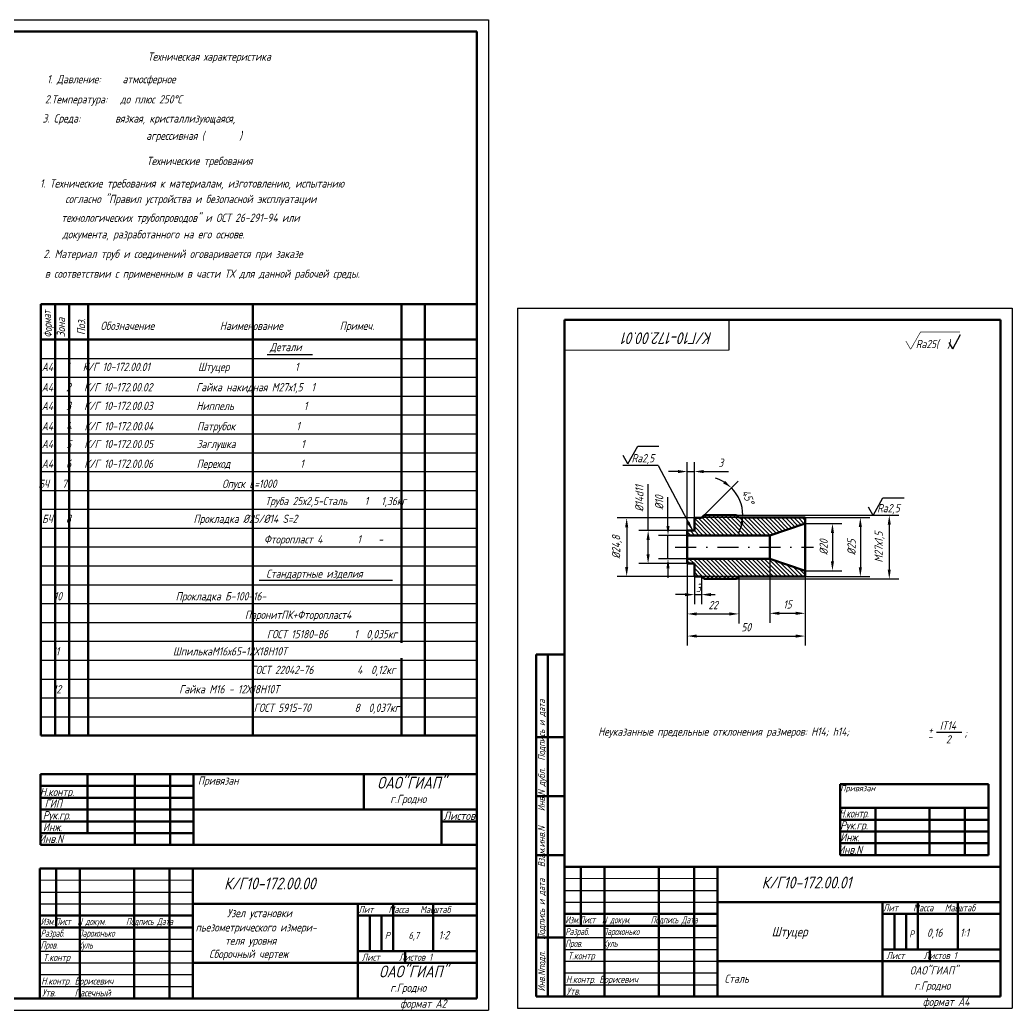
# Model space of a CAD drawing. Header units: inches. Extents: x 5611 to 9158, y -1675 to 1870.
# Drawn here: x 6006.2 to 6427.4, y 1394.2 to 1814.2 of the extents above; entities that cross this region are included whole.
import ezdxf
from ezdxf.enums import TextEntityAlignment as Align

# ---------------------------------------------------------------- set-up
doc = ezdxf.new("R2010")
doc.units = ezdxf.units.IN
doc.header["$LTSCALE"] = 0.7
doc.header["$MEASUREMENT"] = 0
doc.linetypes.add('DASHDOT', pattern=[25.4, 12.7, -6.35, 0, -6.35])
doc.styles.get("Standard").update_dxf_attribs({"font": 'romand.shx', "width": 0.8, "oblique": 15, "height": 3.5})
doc.dimstyles.get("Standard").update_dxf_attribs({"dimtxt": 3.5, "dimasz": 4, "dimexe": 4, "dimexo": 0, "dimgap": 2, "dimtad": 1, "dimdec": 0, "dimdsep": 46, "dimtxsty": 'Standard', "dimcen": 0.09, "dimadec": 0, "dimazin": 0, "dimtfac": 1, "dimtdec": 0, "dimtmove": 0, "dimatfit": 3, "dimfxl": 0, "dimtolj": 1, "dimtzin": 0, "dimlwd": 25, "dimlwe": 25, "dimarcsym": 0})

# ---------------------------------------------------------------- blocks, each defined once
blk = doc.blocks.new('*D428')
at = {"color": 0, "lineweight": 25}
for p, q in [((6289.52, 1583.57), (6289.52, 1548.85)), ((6339.52, 1578.07), (6339.52, 1548.85)), ((6293.52, 1552.85), (6335.52, 1552.85))]:
    blk.add_line(p, q, dxfattribs=at)
for points in [[(6293.52, 1553.52), (6293.52, 1552.18), (6289.52, 1552.85)], [(6335.52, 1553.52), (6335.52, 1552.18), (6339.52, 1552.85)]]:
    blk.add_solid(points, dxfattribs=at)
at = {"layer": 'DEFPOINTS', "color": 0, "lineweight": 25}
for p in [(6289.52, 1583.57), (6339.52, 1578.07), (6339.52, 1552.85)]:
    blk.add_point(p, dxfattribs=at)
at = {"color": 0, "lineweight": 25, "insert": (6314.52, 1556.6), "char_height": 3.5, "attachment_point": 5}
blk.add_mtext('\\A1;50', dxfattribs=at)
blk = doc.blocks.new('*D465')
at = {"color": 0, "lineweight": 25}
for p, q in [((6292.52, 1602.97), (6259.79, 1602.97)), ((6263.79, 1598.97), (6263.79, 1582.17)), ((6292.52, 1578.17), (6259.79, 1578.17))]:
    blk.add_line(p, q, dxfattribs=at)
for points in [[(6263.12, 1598.97), (6264.46, 1598.97), (6263.79, 1602.97)], [(6263.12, 1582.17), (6264.46, 1582.17), (6263.79, 1578.17)]]:
    blk.add_solid(points, dxfattribs=at)
at = {"layer": 'DEFPOINTS', "color": 0, "lineweight": 25}
for p in [(6292.52, 1602.97), (6263.79, 1578.17), (6292.52, 1578.17)]:
    blk.add_point(p, dxfattribs=at)
at = {"color": 0, "lineweight": 25, "insert": (6259.71, 1590.57), "char_height": 3.5, "attachment_point": 5, "rotation": 90}
blk.add_mtext('\\A1;%%C24,8', dxfattribs=at)
blk = doc.blocks.new('*D466')
at = {"color": 0, "lineweight": 25}
for p, q in [((6310.41, 1604.07), (6379.24, 1604.07)), ((6375.24, 1600.07), (6375.24, 1581.07)), ((6310.43, 1577.07), (6379.24, 1577.07))]:
    blk.add_line(p, q, dxfattribs=at)
for points in [[(6374.57, 1600.07), (6375.9, 1600.07), (6375.24, 1604.07)], [(6374.57, 1581.07), (6375.9, 1581.07), (6375.24, 1577.07)]]:
    blk.add_solid(points, dxfattribs=at)
at = {"layer": 'DEFPOINTS', "color": 0, "lineweight": 25}
for p in [(6310.41, 1604.07), (6310.43, 1577.07), (6375.24, 1577.07)]:
    blk.add_point(p, dxfattribs=at)
at = {"color": 0, "lineweight": 25, "insert": (6371.15, 1590.57), "char_height": 3.5, "attachment_point": 5, "rotation": 90}
blk.add_mtext('\\A1;М27х1,5', dxfattribs=at)
blk = doc.blocks.new('*D429')
at = {"color": 0, "lineweight": 25}
for p, q in [((6289.52, 1597.57), (6289.52, 1626.62)), ((6292.52, 1602.97), (6292.52, 1626.62)), ((6285.52, 1622.62), (6281.52, 1622.62)), ((6289.52, 1622.62), (6292.52, 1622.62)), ((6296.52, 1622.62), (6307.01, 1622.62))]:
    blk.add_line(p, q, dxfattribs=at)
for points in [[(6285.52, 1623.29), (6285.52, 1621.95), (6289.52, 1622.62)], [(6296.52, 1623.29), (6296.52, 1621.95), (6292.52, 1622.62)]]:
    blk.add_solid(points, dxfattribs=at)
at = {"layer": 'DEFPOINTS', "color": 0, "lineweight": 25}
for p in [(6292.52, 1622.62), (6292.52, 1602.97), (6289.52, 1597.57)]:
    blk.add_point(p, dxfattribs=at)
at = {"color": 0, "lineweight": 25, "insert": (6303.76, 1626.37), "char_height": 3.5, "attachment_point": 5}
blk.add_mtext('\\A1;3', dxfattribs=at)
blk = doc.blocks.new('*D467')
at = {"color": 0, "lineweight": 25}
for p, q in [((6296.61, 1604.07), (6311.06, 1618.58)), ((6310.41, 1604.07), (6317.09, 1604.07))]:
    blk.add_line(p, q, dxfattribs=at)
for start, end in [(59.0596, 73.0047), (0, 45.1145), (332.1098, 346.0549)]:
    blk.add_arc((6296.61, 1604.07), 16.48, start, end, dxfattribs=at)
for points in [[(6305.49, 1618.73), (6304.67, 1617.68), (6308.24, 1615.75)], [(6311.94, 1600.18), (6313.26, 1600.02), (6313.09, 1604.07)]]:
    blk.add_solid(points, dxfattribs=at)
at = {"layer": 'DEFPOINTS', "color": 0, "lineweight": 25}
for p in [(6312.52, 1608.35), (6295.52, 1602.97), (6296.61, 1604.07), (6296.61, 1604.07), (6310.41, 1604.07)]:
    blk.add_point(p, dxfattribs=at)
at = {"color": 0, "lineweight": 25, "insert": (6315.29, 1611.83), "char_height": 3.5, "attachment_point": 5, "rotation": 292.5573}
blk.add_mtext('\\A1;45°', dxfattribs=at)
blk = doc.blocks.new('*D458')
at = {"color": 0, "lineweight": 25}
for p, q in [((6289.52, 1583.57), (6289.52, 1558.24)), ((6311.42, 1578.07), (6311.42, 1558.24)), ((6293.52, 1562.24), (6307.42, 1562.24))]:
    blk.add_line(p, q, dxfattribs=at)
for points in [[(6293.52, 1562.9), (6293.52, 1561.57), (6289.52, 1562.24)], [(6307.42, 1562.9), (6307.42, 1561.57), (6311.42, 1562.24)]]:
    blk.add_solid(points, dxfattribs=at)
at = {"layer": 'DEFPOINTS', "color": 0, "lineweight": 25}
for p in [(6289.52, 1583.57), (6311.42, 1578.07), (6311.42, 1562.24)]:
    blk.add_point(p, dxfattribs=at)
at = {"color": 0, "lineweight": 25, "insert": (6300.47, 1565.99), "char_height": 3.5, "attachment_point": 5}
blk.add_mtext('\\A1;22', dxfattribs=at)
blk = doc.blocks.new('*D425')
at = {"color": 0, "lineweight": 25}
for p, q in [((6339.53, 1600.57), (6355.13, 1600.57)), ((6351.13, 1596.57), (6351.13, 1584.57)), ((6339.53, 1580.57), (6355.13, 1580.57))]:
    blk.add_line(p, q, dxfattribs=at)
for points in [[(6350.46, 1596.57), (6351.79, 1596.57), (6351.13, 1600.57)], [(6350.46, 1584.57), (6351.79, 1584.57), (6351.13, 1580.57)]]:
    blk.add_solid(points, dxfattribs=at)
at = {"layer": 'DEFPOINTS', "color": 0, "lineweight": 25}
for p in [(6339.53, 1600.57), (6339.53, 1580.57), (6351.13, 1580.57)]:
    blk.add_point(p, dxfattribs=at)
at = {"color": 0, "lineweight": 25, "insert": (6347.38, 1590.57), "char_height": 3.5, "attachment_point": 5, "rotation": 90}
blk.add_mtext('\\A1;%%C20', dxfattribs=at)
blk = doc.blocks.new('*D459')
at = {"color": 0, "lineweight": 25}
for p, q in [((6324.52, 1585.57), (6324.52, 1558.5)), ((6339.52, 1578.07), (6339.52, 1558.5)), ((6328.52, 1562.5), (6335.52, 1562.5))]:
    blk.add_line(p, q, dxfattribs=at)
for points in [[(6328.52, 1563.17), (6328.52, 1561.84), (6324.52, 1562.5)], [(6335.52, 1563.17), (6335.52, 1561.84), (6339.52, 1562.5)]]:
    blk.add_solid(points, dxfattribs=at)
at = {"layer": 'DEFPOINTS', "color": 0, "lineweight": 25}
for p in [(6324.52, 1585.57), (6339.52, 1578.07), (6339.52, 1562.5)]:
    blk.add_point(p, dxfattribs=at)
at = {"color": 0, "lineweight": 25, "insert": (6332.02, 1566.25), "char_height": 3.5, "attachment_point": 5}
blk.add_mtext('\\A1;15', dxfattribs=at)

msp = doc.modelspace()

# ---------------------------------------------------------------- hatches: boundary and pattern name
at = {"linetype": 'Continuous', "lineweight": 25}
h = msp.add_hatch(dxfattribs=at)
h.set_pattern_fill('ANSI31', color=0, scale=10, angle=90, style=0)
h.set_pattern_definition([(135, (6698.1028, -103.7833), (-0.8838835, -0.8838835), [])])
h.paths.add_polyline_path([(6295.52, 1578.17), (6296.61, 1577.07), (6310.43, 1577.07), (6311.37, 1578.02, -0.200891), (6311.73, 1578.17)])
h.paths.add_polyline_path([(6296.61, 1604.07), (6295.52, 1602.97), (6311.72, 1602.97, -0.19841), (6311.37, 1603.12), (6310.41, 1604.07)])

# ---------------------------------------------------------------- linework, layer by layer
at = {"lineweight": 25}
for p, q in [((5611.18, 1814.2), (6205.18, 1814.2)), ((6015.18, 1693.63), (6200.18, 1693.63)), ((6111.26, 1672.25), (6130.47, 1672.25)), ((6015.18, 1670.63), (6200.18, 1670.63)), ((6015.18, 1662.63), (6200.18, 1662.63)), ((6015.18, 1654.63), (6200.18, 1654.63)), ((6015.18, 1646.63), (6200.18, 1646.63)), ((6015.18, 1638.63), (6200.18, 1638.63)), ((6015.18, 1630.63), (6200.18, 1630.63)), ((6015.18, 1622.63), (6200.18, 1622.63)), ((6272.9, 1597.57), (6272.9, 1617.28)), ((6015.18, 1614.63), (6200.18, 1614.63)), ((6281.33, 1599.57), (6281.33, 1611.72)), ((6015.18, 1606.63), (6200.18, 1606.63)), ((6311.42, 1603.07), (6295.62, 1603.07)), ((6339.52, 1603.07), (6366.96, 1603.07)), ((6015.18, 1598.63), (6200.18, 1598.63)), ((6289.52, 1597.57), (6268.9, 1597.57)), ((6362.96, 1599.07), (6362.96, 1582.07)), ((6272.9, 1587.57), (6272.9, 1593.57)), ((6289.52, 1595.57), (6277.33, 1595.57)), ((6281.33, 1585.57), (6281.33, 1595.57)), ((6015.18, 1590.63), (6105.18, 1590.63)), ((6105.18, 1590.63), (6200.18, 1590.63)), ((6289.52, 1583.57), (6268.9, 1583.57)), ((6289.52, 1585.57), (6277.33, 1585.57)), ((6015.18, 1582.63), (6200.18, 1582.63)), ((6281.33, 1581.57), (6281.33, 1577.57)), ((6107.86, 1576.53), (6164.42, 1576.53)), ((6292.52, 1578.17), (6292.52, 1566.42)), ((6295.52, 1578.17), (6295.52, 1566.42)), ((6311.42, 1578.07), (6295.62, 1578.07)), ((6339.52, 1578.07), (6366.96, 1578.07)), ((6339.52, 1578.07), (6339.52, 1558.38)), ((6015.18, 1574.63), (6200.18, 1574.63)), ((6288.52, 1570.42), (6284.52, 1570.42)), ((6292.52, 1570.42), (6295.52, 1570.42)), ((6299.52, 1570.42), (6301.41, 1570.42)), ((6015.18, 1566.63), (6200.18, 1566.63)), ((6015.18, 1558.63), (6200.18, 1558.63)), ((6015.18, 1550.63), (6200.18, 1550.63)), ((6015.18, 1542.63), (6200.18, 1542.63)), ((6015.18, 1534.63), (6200.18, 1534.63)), ((6015.18, 1526.63), (6200.18, 1526.63)), ((6015.18, 1518.63), (6200.18, 1518.63)), ((6395.24, 1512.14), (6406.07, 1512.14)), ((6237.39, 1444.98), (6302.39, 1444.98)), ((6014.73, 1444.27), (6079.73, 1444.27)), ((6014.73, 1439.27), (6079.73, 1439.27)), ((6237.39, 1439.98), (6302.39, 1439.98)), ((6014.73, 1424.27), (6079.73, 1424.27)), ((6237.39, 1424.98), (6302.39, 1424.98)), ((6014.73, 1419.27), (6079.73, 1419.27)), ((6237.39, 1419.98), (6302.39, 1419.98)), ((6014.73, 1414.27), (6079.73, 1414.27)), ((6237.39, 1414.98), (6302.39, 1414.98)), ((6014.73, 1409.27), (6079.73, 1409.27)), ((6237.39, 1409.98), (6302.39, 1409.98)), ((6014.73, 1404.27), (6079.73, 1404.27)), ((6237.39, 1404.98), (6302.39, 1404.98))]:
    msp.add_line(p, q, dxfattribs=at)
for p, q in [((6205.18, 1814.2), (6205.18, 1394.2)), ((6205.18, 1814.2), (6205.18, 1394.2)), ((6217.39, 1691.98), (6217.39, 1394.98)), ((6217.39, 1691.98), (6427.39, 1691.98)), ((6427.39, 1691.98), (6427.39, 1394.98)), ((5611.18, 1394.2), (6205.18, 1394.2)), ((6217.39, 1394.98), (6427.39, 1394.98))]:
    msp.add_line(p, q)
at = {"lineweight": 50}
for p, q in [((5631.18, 1809.2), (6200.18, 1809.2)), ((6200.18, 1809.2), (6200.18, 1399.2)), ((6015.18, 1693.63), (6015.18, 1510.63)), ((6015.18, 1693.63), (6200.18, 1693.63)), ((6021.18, 1693.63), (6021.18, 1510.63)), ((6027.18, 1693.63), (6027.18, 1510.63)), ((6035.18, 1693.63), (6035.18, 1510.63)), ((6105.18, 1693.63), (6105.18, 1510.63)), ((6168.18, 1693.63), (6168.18, 1549.91)), ((6178.18, 1693.63), (6178.18, 1510.63)), ((6237.39, 1686.98), (6237.39, 1399.98)), ((6237.39, 1686.98), (6422.39, 1686.98)), ((6422.39, 1686.98), (6422.39, 1399.98)), ((6015.18, 1678.63), (6200.18, 1678.63)), ((6324.52, 1595.57), (6339.52, 1600.57)), ((6324.52, 1585.57), (6339.52, 1580.58)), ((6168.18, 1543.49), (6168.18, 1510.63)), ((6225.39, 1544.98), (6225.39, 1399.98)), ((6225.39, 1544.98), (6237.39, 1544.98)), ((6230.39, 1544.98), (6230.39, 1399.98)), ((6015.18, 1510.63), (6200.18, 1510.63)), ((6225.39, 1509.98), (6237.39, 1509.98)), ((6014.98, 1494.27), (6200.18, 1494.27)), ((6035.01, 1494.27), (6035.01, 1469.27)), ((6055.01, 1494.27), (6055.01, 1464.27)), ((6070.01, 1494.27), (6070.01, 1464.27)), ((6080.01, 1494.27), (6080.01, 1464.27)), ((6152.18, 1494.27), (6152.18, 1479.27)), ((6200.18, 1494.27), (6200.18, 1464.27)), ((6014.98, 1489.27), (6080.01, 1489.27)), ((6354.36, 1489.98), (6354.36, 1459.98)), ((6354.36, 1489.98), (6417.39, 1489.98)), ((6417.39, 1489.98), (6417.39, 1459.98)), ((6014.98, 1484.27), (6080.01, 1484.27)), ((6225.39, 1484.98), (6237.39, 1484.98)), ((6014.98, 1479.27), (6199.98, 1479.27)), ((6185.18, 1479.27), (6185.18, 1464.27)), ((6354.36, 1479.98), (6417.39, 1479.98)), ((6369.36, 1479.98), (6369.36, 1459.98)), ((6392.36, 1479.98), (6392.36, 1459.98)), ((6407.36, 1479.98), (6407.36, 1459.98)), ((6014.98, 1474.27), (6080.01, 1474.27)), ((6185.18, 1474.27), (6200.18, 1474.27)), ((6354.36, 1474.98), (6417.39, 1474.98)), ((6354.36, 1469.98), (6417.39, 1469.98)), ((6014.98, 1469.27), (6080.01, 1469.27)), ((6014.98, 1464.27), (6200.18, 1464.27)), ((6354.36, 1464.98), (6417.39, 1464.98)), ((6225.39, 1459.98), (6237.39, 1459.98)), ((6354.36, 1459.98), (6417.39, 1459.98)), ((6014.73, 1454.27), (6200.18, 1454.27)), ((6014.77, 1454.27), (6014.77, 1399.2)), ((6021.73, 1454.27), (6021.73, 1429.27)), ((6031.73, 1454.27), (6031.73, 1399.27)), ((6054.73, 1454.27), (6054.73, 1399.27)), ((6069.73, 1454.27), (6069.73, 1399.27)), ((6079.73, 1454.27), (6079.73, 1399.27)), ((6237.39, 1454.98), (6422.39, 1454.98)), ((6244.39, 1454.98), (6244.39, 1429.98)), ((6254.39, 1454.98), (6254.39, 1399.98)), ((6277.39, 1454.98), (6277.39, 1399.98)), ((6292.39, 1454.98), (6292.39, 1399.98)), ((6302.39, 1454.98), (6302.39, 1399.98)), ((6079.73, 1439.27), (6200.18, 1439.27)), ((6149.73, 1439.27), (6149.73, 1399.27)), ((6164.73, 1439.27), (6164.73, 1419.27)), ((6181.73, 1439.27), (6181.73, 1419.27)), ((6372.39, 1439.98), (6372.39, 1399.98)), ((6387.39, 1439.98), (6387.39, 1419.98)), ((6404.39, 1439.98), (6404.39, 1419.98)), ((6014.73, 1434.27), (6079.73, 1434.27)), ((6149.73, 1434.27), (6200.18, 1434.27)), ((6154.73, 1434.27), (6154.73, 1419.27)), ((6159.73, 1434.27), (6159.73, 1419.27)), ((6237.39, 1434.98), (6302.39, 1434.98)), ((6372.39, 1434.98), (6422.39, 1434.98)), ((6377.39, 1434.98), (6377.39, 1419.98)), ((6382.39, 1434.98), (6382.39, 1419.98)), ((6014.73, 1429.27), (6079.73, 1429.27)), ((6237.39, 1429.98), (6302.39, 1429.98)), ((6225.39, 1424.98), (6237.39, 1424.98)), ((6149.73, 1419.27), (6199.73, 1419.27)), ((6169.73, 1419.27), (6169.73, 1414.27)), ((6372.39, 1419.98), (6422.39, 1419.98)), ((6392.39, 1419.98), (6392.39, 1414.98)), ((6079.73, 1414.27), (6200.18, 1414.27)), ((5619.18, 1399.2), (6200.18, 1399.2)), ((6225.39, 1399.98), (6422.39, 1399.98))]:
    msp.add_line(p, q, dxfattribs=at)
at = {"color": 0, "linetype": 'Continuous', "lineweight": 25}
for p, q in [((6402.17, 1674.73), (6405.54, 1680.69)), ((6402.17, 1674.73), (6400.68, 1677.35)), ((6264.27, 1625.92), (6268.47, 1633.36)), ((6268.47, 1633.36), (6277.51, 1633.36)), ((6264.27, 1625.92), (6262.26, 1629.44)), ((6277.18, 1625.23), (6262.11, 1625.23)), ((6277.18, 1625.23), (6291.82, 1597.49)), ((6368.36, 1604.05), (6372.56, 1611.49)), ((6372.56, 1611.49), (6381.6, 1611.49)), ((6368.36, 1604.05), (6366.36, 1607.58)), ((6299.82, 1595.57), (6292.52, 1602.88)), ((6298.06, 1595.57), (6292.52, 1601.11)), ((6301.59, 1595.57), (6294.19, 1602.97)), ((6303.36, 1595.57), (6295.96, 1602.97)), ((6305.13, 1595.57), (6297.73, 1602.97)), ((6306.89, 1595.57), (6299.49, 1602.97)), ((6308.66, 1595.57), (6301.26, 1602.97)), ((6310.43, 1595.57), (6303.03, 1602.97)), ((6312.2, 1595.57), (6304.8, 1602.97)), ((6313.97, 1595.57), (6306.57, 1602.97)), ((6315.73, 1595.57), (6308.33, 1602.97)), ((6317.5, 1595.57), (6310.1, 1602.97)), ((6319.27, 1595.57), (6311.87, 1602.97)), ((6321.04, 1595.57), (6313.64, 1602.97)), ((6322.4, 1595.98), (6315.4, 1602.97)), ((6324.56, 1595.59), (6317.07, 1603.07)), ((6325.88, 1596.03), (6318.84, 1603.07)), ((6327.21, 1596.47), (6320.61, 1603.07)), ((6328.54, 1596.91), (6322.38, 1603.07)), ((6329.86, 1597.35), (6324.14, 1603.07)), ((6331.19, 1597.79), (6325.91, 1603.07)), ((6332.52, 1598.24), (6327.68, 1603.07)), ((6333.84, 1598.68), (6329.45, 1603.07)), ((6335.17, 1599.12), (6331.21, 1603.07)), ((6336.49, 1599.56), (6332.98, 1603.07)), ((6337.82, 1600), (6334.75, 1603.07)), ((6339.15, 1600.44), (6336.52, 1603.07)), ((6339.52, 1601.84), (6338.29, 1603.07)), ((6290.98, 1595.57), (6289.52, 1597.04)), ((6292.75, 1595.57), (6290.75, 1597.57)), ((6296.29, 1595.57), (6292.52, 1599.34)), ((6294.52, 1595.57), (6292.52, 1597.58)), ((6290.61, 1583.57), (6289.52, 1584.67)), ((6292.38, 1583.57), (6290.38, 1585.57)), ((6299.55, 1578.17), (6292.15, 1585.57)), ((6301.31, 1578.17), (6293.91, 1585.57)), ((6303.08, 1578.17), (6295.68, 1585.57)), ((6304.85, 1578.17), (6297.45, 1585.57)), ((6306.62, 1578.17), (6299.22, 1585.57)), ((6308.38, 1578.17), (6300.98, 1585.57)), ((6310.15, 1578.17), (6302.75, 1585.57)), ((6311.92, 1578.17), (6304.52, 1585.57)), ((6313.69, 1578.17), (6306.29, 1585.57)), ((6315.46, 1578.17), (6308.06, 1585.57)), ((6317.32, 1578.07), (6309.82, 1585.57)), ((6319.09, 1578.07), (6311.59, 1585.57)), ((6320.86, 1578.07), (6313.36, 1585.57)), ((6322.63, 1578.07), (6315.13, 1585.57)), ((6324.39, 1578.07), (6316.89, 1585.57)), ((6326.16, 1578.07), (6318.66, 1585.57)), ((6327.93, 1578.07), (6320.43, 1585.57)), ((6329.7, 1578.07), (6322.2, 1585.57)), ((6331.47, 1578.07), (6323.97, 1585.57)), ((6333.23, 1578.07), (6326.34, 1584.96)), ((6335, 1578.07), (6328.99, 1584.08)), ((6297.78, 1578.17), (6292.52, 1583.43)), ((6296.01, 1578.17), (6292.52, 1581.67)), ((6294.24, 1578.17), (6292.52, 1579.9)), ((6336.77, 1578.07), (6331.64, 1583.2)), ((6338.54, 1578.07), (6334.29, 1582.32)), ((6339.52, 1578.86), (6336.94, 1581.43)), ((6292.52, 1578.17), (6292.52, 1569.56)), ((6295.52, 1578.17), (6295.52, 1569.56))]:
    msp.add_line(p, q, dxfattribs=at)
at = {"color": 0, "linetype": 'Continuous', "lineweight": 50}
for p, q in [((6292.52, 1602.97), (6295.52, 1602.97)), ((6292.52, 1597.57), (6292.52, 1602.97)), ((6295.52, 1602.97), (6296.61, 1604.07)), ((6296.61, 1604.07), (6310.41, 1604.07)), ((6311.42, 1603.07), (6310.41, 1604.07)), ((6311.42, 1603.07), (6339.52, 1603.07)), ((6339.52, 1578.07), (6339.52, 1603.07)), ((6289.52, 1597.57), (6292.52, 1597.57)), ((6289.52, 1583.57), (6289.52, 1597.57)), ((6289.52, 1595.57), (6324.52, 1595.57)), ((6324.52, 1585.57), (6324.52, 1595.57)), ((6289.52, 1585.57), (6324.52, 1585.57)), ((6289.52, 1583.57), (6292.52, 1583.57)), ((6292.52, 1578.17), (6292.52, 1583.57)), ((6292.52, 1578.17), (6295.52, 1578.17)), ((6295.52, 1578.17), (6296.61, 1577.07)), ((6296.61, 1577.07), (6310.43, 1577.07)), ((6311.42, 1578.07), (6310.43, 1577.07)), ((6311.42, 1578.07), (6339.52, 1578.07)), ((6014.98, 1464.27), (6014.98, 1494.27))]:
    msp.add_line(p, q, dxfattribs=at)
at = {"color": 0, "linetype": 'DASHDOT', "lineweight": 25}
msp.add_line((6284.42, 1590.57), (6343.15, 1590.57), dxfattribs=at)
at = {"lineweight": 15}
for p, q in [((6014.73, 1449.27), (6079.73, 1449.27)), ((6237.39, 1449.98), (6302.39, 1449.98))]:
    msp.add_line(p, q, dxfattribs=at)
at = {"color": 1, "lineweight": 50}
for p, q in [((6302.39, 1439.98), (6422.39, 1439.98)), ((6302.39, 1414.98), (6422.39, 1414.98))]:
    msp.add_line(p, q, dxfattribs=at)
for points, const_width in [([(6307.25, 1674.09), (6307.25, 1687.09)], 0.5), ([(6384.31, 1674.45), (6388.48, 1681.79)], 0.25), ([(6388.48, 1681.79), (6405.22, 1681.79)], 0.3), ([(6382.28, 1677.95), (6384.31, 1674.45)], 0.25), ([(6237.25, 1674.09), (6307.25, 1674.09)], 0.5)]:
    msp.add_lwpolyline(points, dxfattribs=dict(const_width=const_width))
at = {"color": 5, "linetype": 'Continuous', "lineweight": 25}
msp.add_solid([(6290.47, 1601.33), (6289.3, 1600.69), (6291.82, 1597.51)], dxfattribs=at)
at = {"lineweight": 25}
for points in [[(6362.29, 1599.07), (6363.62, 1599.07), (6362.96, 1603.07)], [(6272.23, 1593.57), (6273.57, 1593.57), (6272.9, 1597.57)], [(6280.67, 1599.57), (6282, 1599.57), (6281.33, 1595.57)], [(6272.23, 1587.57), (6273.57, 1587.57), (6272.9, 1583.57)], [(6280.67, 1581.57), (6282, 1581.57), (6281.33, 1585.57)], [(6362.29, 1582.07), (6363.62, 1582.07), (6362.96, 1578.07)], [(6288.52, 1571.08), (6288.52, 1569.75), (6292.52, 1570.42)], [(6299.52, 1571.08), (6299.52, 1569.75), (6295.52, 1570.42)]]:
    msp.add_solid(points, dxfattribs=at)

# ---------------------------------------------------------------- texts
at = {"lineweight": 25, "oblique": 15, "width": 0.8}
for s, p in [('1. Технические требования к материалам, изготовлению, испытанию ', (6014.76, 1743.06)), (' согласно "Правил устройства и безопасной эксплуатации ', (6023.67, 1736.48)), ('технологических трубопроводов" и ОСТ 26-291-94 или ', (6023.89, 1728.51)), ('документа, разработанного на его основе.', (6024.31, 1721.48)), ('1:2', (6183.98, 1424.24))]:
    msp.add_text(s, height=3.5, dxfattribs=at).set_placement(p)
for s, p in [('Зона', (6025.42, 1679.62)), ('Поз.', (6033.99, 1680.52))]:
    msp.add_text(s, height=3.5, rotation=90, dxfattribs=at).set_placement(p)
at = {"color": 0, "linetype": 'Continuous', "lineweight": 25, "oblique": 15, "width": 0.8}
for s, height, p in [('Ra25(  )', 3.5, (6386.5, 1674.96)), ('Ra2,5', 3.5, (6265.88, 1626.54)), ('                  Опуск L=1000 ', 3.5, (6058.7, 1615.69)), ('Ra2,5', 3.5, (6370.1, 1605.35)), ('Привязан', 3.5, (6081.82, 1489.81)), ('Привязан', 2.5, (6354.47, 1487.05)), ('ГИП', 3.5, (6016.78, 1480.08)), ('Рук.гр.', 3.5, (6016.04, 1475.12)), ('Рук.гр.', 3.5, (6354.41, 1470.82)), ('Инж.', 3.5, (6016.04, 1470.06)), (' Инв.N', 3.5, (6012.52, 1465.09)), ('Инж.', 3.5, (6354.41, 1465.76)), (' Инв.N', 3.5, (6351.65, 1460.47))]:
    msp.add_text(s, height=height, dxfattribs=at).set_placement(p)
at = {"color": 0, "linetype": 'Continuous', "lineweight": 25, "oblique": 15}
for width, p in [(0.8, (6014.78, 1484.93)), (0.65, (6353.94, 1475.84))]:
    msp.add_text('Н.контр.', height=3.5, rotation=0.3236, dxfattribs=dict(at, width=width)).set_placement(p)
at = {"color": 0, "linetype": 'Continuous', "lineweight": 25, "oblique": 15, "width": 0.626739}
msp.add_text('Листов', height=3.5, dxfattribs=at).set_placement((6186.03, 1474.88), (6199.51, 1474.88), align=Align.FIT)
at = {"lineweight": 25, "attachment_point": 1}
for s, insert, char_height, width in [('Техническая характеристика', (6060.53, 1800.37), 3.5, 128.6102), ('1. Давление:     атмосферное', (6017.78, 1790.79), 3.5, 144.1261), ('2.Температура:   до плюс 250%%DС', (6016.89, 1782.24), 3.5, 196.0506), ('3. Среда:        вязкая, кристаллизующаяся,     ', (6015.87, 1774.13), 3.5, 121.0246), ('агрессивная (        )', (6059.88, 1766.8), 3.5, 58.0517), ('Технические требования', (6060.09, 1756.11), 3.5, 102.7909), ('2. Материал труб и соединений оговаривается при заказе ', (6016.29, 1716.69), 3.5, 144.1261), ('   в соответствии с примененным в части ТХ для данной рабочей среды.', (6011.3, 1708.29), 3.5, 184.4813), (' Обозначение               Наименование             Примеч.', (6038.62, 1686.19), 3.5, 160.8509), ('Детали', (6112.36, 1677.18), 3.5, 34.5782), ('А4   1   К/Г 10-172.00.01           Штуцер               1', (6015.53, 1668.77), 3.5, 191.907), ('А4   2   К/Г 10-172.00.02          Гайка накидная М27х1,5  1', (6015.53, 1660.15), 3.5, 191.907), ('А4   3   К/Г 10-172.00.03          Ниппель                1', (6015.53, 1652.22), 3.5, 191.907), ('А4   4   К/Г 10-172.00.04          Патрубок              1', (6015.53, 1643.62), 3.5, 191.907), ('А4   5   К/Г 10-172.00.05          Заглушка               1', (6015.53, 1636.06), 3.5, 191.907), ('А4   6   К/Г 10-172.00.06          Переход                1', (6015.53, 1627.67), 3.5, 191.907), (' БЧ   7', (6012.21, 1619.17), 3.5, 32.4087), (' Труба 25х2,5-Сталь    1   1,36кг', (6108.53, 1611.87), 3.5, 91.5573), ('БЧ   8                            Прокладка %%C25/%%C14 S=2       ', (6015.67, 1604.33), 3.5, 191.907), ('    Фторопласт 4        1    -', (6102.44, 1595.65), 3.5, 101.7791), ('Стандартные изделия', (6110.8, 1581.06), 3.5, 94.1742), ('        10                          Прокладка Б-100-16-', (6005.8, 1571.49), 3.5, 194.5554), ('    ПаронитПК+Фторопласт4  ', (6094.32, 1563.62), 3.5, 105.0633), ('        ГОСТ 15180-86      1  0,035кг', (6096.24, 1555.41), 3.5, 105.0633), ('        11                          ШпилькаМ16х65-12Х18Н10Т', (6005.16, 1548.12), 3.5, 194.5554), ('     ГОСТ 22042-76          4  0,12кг', (6094.9, 1540.25), 3.5, 105.0633), ('        12                           Гайка М16 - 12Х18Н10Т', (6005.43, 1532.05), 3.5, 194.5554), ('     ГОСТ 5915-70          8  0,037кг', (6096.24, 1524.18), 3.5, 105.0633), ('IT14', (6396.69, 1516.66), 3.5, 19.7907), ('  Неуказанные предельные отклонения размеров: H14; h14; ', (6247.98, 1514.08), 3.5, 158.004), ('+', (6391.74, 1514.84), 3.5, 4.3989), (';', (6407.12, 1513.51), 3.5, 9.0235), ('-', (6391.51, 1511.91), 3.5, 6.6548), ('2', (6399.3, 1510.79), 3.5, 17.1446), ('г.Гродно', (6163.47, 1485.53), 3.5, 35.0627), ('{\\W0.7;Лит    Масса   Масштаб}', (6149.93, 1438.38), 3, 48.3624), ('{\\W0.7;Лит    Масса   Масштаб}', (6372.59, 1439.09), 3, 48.3624), ('{\\W0.6; Изм.Лист  N докум.      Подпись Дата\\P Разраб.    Парохонько\\P Пров.      Куль}', (6013.65, 1433.32), 3, 75.9719), ('{\\W0.6; Изм.Лист  N докум.      Подпись Дата\\P Разраб.    Парохонько\\P Пров.      Куль}', (6236.31, 1434.03), 3, 75.9719), ('Р', (6383.67, 1428.01), 3, 4.7355), ('0,16    1:1', (6391.24, 1428.81), 3.5, 30.5998), ('Р', (6161.15, 1427.4), 3, 4.7355), ('6,7', (6171.2, 1427.4), 3, 4.7355), ('{\\W0.7;Т.контр}', (6016.17, 1418.06), 3, 65.7648), ('Лист     Листов 1', (6151.34, 1418.13), 3, 49.4707), ('{\\W0.7;Т.контр}', (6238.83, 1418.77), 3, 65.7648), ('Лист     Листов 1', (6374, 1418.84), 3, 49.4707), ('{\\W0.7; Н.контр. Борисевич}', (6013.72, 1408.05), 3, 40.546), ('{\\W0.7; Н.контр. Борисевич}', (6236.38, 1408.76), 3, 40.546), ('{\\W0.7;Утв.     Пасечный}', (6015.65, 1403.06), 3, 39.2217), ('г.Гродно', (6163.43, 1405.44), 3.5, 35.0627), ('{\\W0.7;Утв.     }', (6238.31, 1403.77), 3, 39.2217), ('г.Гродно', (6385.89, 1406.35), 3.5, 35.0627), ('формат А2', (6167.64, 1398.73), 3.5, 32.7454), ('формат А4', (6389.42, 1399.49), 3.5, 32.7454)]:
    msp.add_mtext(s, dxfattribs=dict(at, insert=insert, char_height=char_height, width=width))
for s, insert, char_height, width, rotation in [('{\\W0.6;Формат}', (6016.53, 1679.22), 3.5, 24.1201, 93.2058), ('{\\W0.7; Инв.Nподл.   Подпись и дата   Взам.инв.N    Инв.N дубл.  Подпись и дата}', (6226.15, 1400.49), 3, 144.2887, 90)]:
    msp.add_mtext(s, dxfattribs=dict(at, insert=insert, char_height=char_height, width=width, rotation=rotation))
at = {"lineweight": 35, "insert": (6300.12, 1676.67), "char_height": 5, "width": 116.2188, "attachment_point": 1, "rotation": 180}
msp.add_mtext('К/Г10-172.00.01 ', dxfattribs=at)
at = {"lineweight": 25, "char_height": 3.5, "attachment_point": 5, "rotation": 90}
for s, insert in [('\\A1;%%C14d11', (6269.15, 1611.24)), ('\\A1;%%C10', (6277.58, 1609.48)), ('\\A1;%%C25', (6359.21, 1590.57))]:
    msp.add_mtext(s, dxfattribs=dict(at, insert=insert))
at = {"lineweight": 25, "insert": (6294.27, 1573.26), "char_height": 3.5, "attachment_point": 5}
msp.add_mtext('\\A1;3', dxfattribs=at)
at = {"lineweight": 35, "attachment_point": 1}
for s, insert, char_height, width in [('ОАО"ГИАП"', (6157.94, 1493.16), 5, 36.171), ('К/Г10-172.00.00 ', (6092.95, 1450.42), 5, 116.2188), ('К/Г10-172.00.01', (6321.12, 1450.82), 5, 116.2188), ('Узел установки ', (6094.21, 1437.11), 3.5, 67.1383), (' пьезометрического измери-', (6078.97, 1431.04), 3.5, 71.0495), ('  теля уровня ', (6089.63, 1425.43), 3.5, 71.0495), (' Сборочный чертеж', (6084.73, 1419.78), 3.5, 67.3555), ('ОАО"ГИАП"', (6158.72, 1413.09), 5, 36.171), ('ОАО"ГИАП"', (6383.97, 1412.8), 3.5, 36.171)]:
    msp.add_mtext(s, dxfattribs=dict(at, insert=insert, char_height=char_height, width=width))
at = {"lineweight": 30, "attachment_point": 1}
for s, insert, char_height, width in [('Штуцер', (6325.31, 1429.46), 4, 61.9449), ('Сталь ', (6305.32, 1409.29), 3.5, 67.3789)]:
    msp.add_mtext(s, dxfattribs=dict(at, insert=insert, char_height=char_height, width=width))

# ---------------------------------------------------------------- dimensions: what is measured, and where the dimension line sits
at = {"lineweight": 25}
for base, p1, p2, picture, middle in [((6292.52, 1622.62), (6289.52, 1597.57), (6292.52, 1602.97), '*D429', (6303.76, 1626.37)), ((6339.52, 1552.85), (6289.52, 1583.57), (6339.52, 1578.07), '*D428', (6314.52, 1556.6)), ((6311.42, 1562.24), (6289.52, 1583.57), (6311.42, 1578.07), '*D458', (6300.47, 1565.99)), ((6339.52, 1562.5), (6324.52, 1585.57), (6339.52, 1578.07), '*D459', (6332.02, 1566.25))]:
    dim = msp.add_linear_dim(base=base, p1=p1, p2=p2, dimstyle='Standard', dxfattribs=at)
    dim.commit()
    dim.dimension.update_dxf_attribs({"geometry": picture, "text_midpoint": middle})
dim = msp.add_angular_dim_2l(base=(6312.52, 1608.35), line1=((6296.61, 1604.07), (6310.41, 1604.07)), line2=((6295.52, 1602.97), (6296.61, 1604.07)), dimstyle='Standard', dxfattribs=at)
dim.commit()
dim.dimension.update_dxf_attribs({"geometry": '*D467', "text_midpoint": (6315.29, 1611.83)})
for base, p1, p2, text, picture, middle in [((6263.79, 1578.17), (6292.52, 1602.97), (6292.52, 1578.17), '%%C24,8', '*D465', (6259.71, 1590.57)), ((6375.24, 1577.07), (6310.41, 1604.07), (6310.43, 1577.07), 'М27х1,5', '*D466', (6371.15, 1590.57)), ((6351.13, 1580.57), (6339.53, 1600.57), (6339.53, 1580.57), '%%C20', '*D425', (6347.38, 1590.57))]:
    dim = msp.add_linear_dim(base=base, p1=p1, p2=p2, angle=90, text=text, dimstyle='Standard', dxfattribs=at)
    dim.commit()
    dim.dimension.update_dxf_attribs({"geometry": picture, "text_midpoint": middle})

doc.saveas('drawing.dxf')
